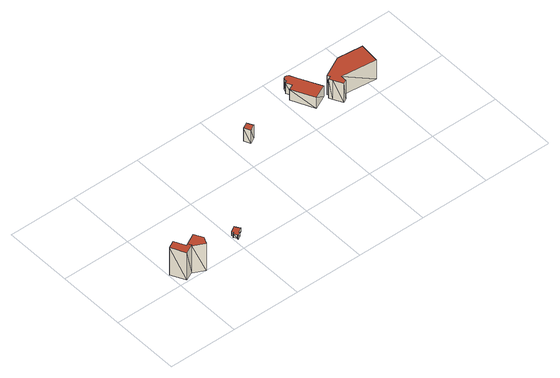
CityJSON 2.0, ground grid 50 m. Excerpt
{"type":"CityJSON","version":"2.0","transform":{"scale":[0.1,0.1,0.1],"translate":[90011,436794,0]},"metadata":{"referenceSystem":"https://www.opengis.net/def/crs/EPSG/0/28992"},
"CityObjects":{
"building1":{"type":"Building","attributes":{"+height_valid":1,"+groundHeight":0,"measuredHeight":23,"+function":"Industry","+org_car_parking_spaces":21,"+total_area":133,"+min_car_parking_spaces":0},"geometry":[{"type":"MultiSurface","lod":"1.2","boundaries":[[[0,1,2,3,4,5]],[[6,7,8,9,10,11]],[[0,7,6]],[[0,1,7]],[[1,8,7]],[[1,2,8]],[[2,9,8]],[[2,3,9]],[[3,10,9]],[[3,4,10]],[[4,11,10]],[[4,5,11]],[[5,6,11]],[[5,0,6]]],"semantics":{"surfaces":[{"type":"GroundSurface"},{"type":"RoofSurface"},{"type":"WallSurface"}],"values":[0,1,2,2,2,2,2,2,2,2,2,2,2,2]}}]},
"building2":{"type":"Building","attributes":{"+height_valid":1,"+groundHeight":0,"measuredHeight":23,"+function":"Industry","+org_car_parking_spaces":9,"+total_area":167,"+min_car_parking_spaces":0},"geometry":[{"type":"MultiSurface","lod":"1.2","boundaries":[[[3,12,13,14,15,4]],[[9,16,17,18,19,10]],[[3,16,9]],[[3,12,16]],[[12,17,16]],[[12,13,17]],[[13,18,17]],[[13,14,18]],[[14,19,18]],[[14,15,19]],[[15,10,19]],[[15,4,10]],[[4,9,10]],[[4,3,9]]],"semantics":{"surfaces":[{"type":"GroundSurface"},{"type":"RoofSurface"},{"type":"WallSurface"}],"values":[0,1,2,2,2,2,2,2,2,2,2,2,2,2]}}]},
"building3":{"type":"Building","attributes":{"+height_valid":1,"+groundHeight":4,"measuredHeight":7,"+function":"Industry","+org_car_parking_spaces":34,"+total_area":23,"+min_car_parking_spaces":0},"geometry":[{"type":"MultiSurface","lod":"1.2","boundaries":[[[20,21,22,23,24,25,26,27,28,29,30]],[[31,32,33,34,35,36,37,38,39,40,41]],[[20,32,31]],[[20,21,32]],[[21,33,32]],[[21,22,33]],[[22,34,33]],[[22,23,34]],[[23,35,34]],[[23,24,35]],[[24,36,35]],[[24,25,36]],[[25,37,36]],[[25,26,37]],[[26,38,37]],[[26,27,38]],[[27,39,38]],[[27,28,39]],[[28,40,39]],[[28,29,40]],[[29,41,40]],[[29,30,41]],[[30,31,41]],[[30,20,31]]],"semantics":{"surfaces":[{"type":"GroundSurface"},{"type":"RoofSurface"},{"type":"WallSurface"}],"values":[0,1,2,2,2,2,2,2,2,2,2,2,2,2,2,2,2,2,2,2,2,2,2,2]}}]},
"building4":{"type":"Building","attributes":{"+height_valid":1,"+groundHeight":0,"measuredHeight":11,"+function":"Industry","+org_car_parking_spaces":15,"+total_area":30,"+min_car_parking_spaces":0},"geometry":[{"type":"MultiSurface","lod":"1.2","boundaries":[[[42,43,44,45]],[[46,47,48,49]],[[42,47,46]],[[42,43,47]],[[43,48,47]],[[43,44,48]],[[44,49,48]],[[44,45,49]],[[45,46,49]],[[45,42,46]]],"semantics":{"surfaces":[{"type":"GroundSurface"},{"type":"RoofSurface"},{"type":"WallSurface"}],"values":[0,1,2,2,2,2,2,2,2,2]}}]},
"building5":{"type":"Building","attributes":{"+height_valid":1,"+groundHeight":0,"measuredHeight":9,"+function":"Industry","+org_car_parking_spaces":26,"+total_area":388,"+min_car_parking_spaces":0},"geometry":[{"type":"MultiSurface","lod":"1.2","boundaries":[[[50,51,52,53,54,55,56,57,58,59,60,61,62]],[[63,64,65,66,67,68,69,70,71,72,73,74,75]],[[50,64,63]],[[50,51,64]],[[51,65,64]],[[51,52,65]],[[52,66,65]],[[52,53,66]],[[53,67,66]],[[53,54,67]],[[54,68,67]],[[54,55,68]],[[55,69,68]],[[55,56,69]],[[56,70,69]],[[56,57,70]],[[57,71,70]],[[57,58,71]],[[58,72,71]],[[58,59,72]],[[59,73,72]],[[59,60,73]],[[60,74,73]],[[60,61,74]],[[61,75,74]],[[61,62,75]],[[62,63,75]],[[62,50,63]]],"semantics":{"surfaces":[{"type":"GroundSurface"},{"type":"RoofSurface"},{"type":"WallSurface"}],"values":[0,1,2,2,2,2,2,2,2,2,2,2,2,2,2,2,2,2,2,2,2,2,2,2,2,2,2,2]}}]},
"building6":{"type":"Building","attributes":{"+height_valid":1,"+groundHeight":0,"measuredHeight":16,"+function":"Industry","+org_car_parking_spaces":13,"+total_area":455,"+min_car_parking_spaces":0},"geometry":[{"type":"MultiSurface","lod":"1.2","boundaries":[[[76,77,78,79,80,81,82,83,84,85,86,87]],[[88,89,90,91,92,93,94,95,96,97,98,99]],[[76,89,88]],[[76,77,89]],[[77,90,89]],[[77,78,90]],[[78,91,90]],[[78,79,91]],[[79,92,91]],[[79,80,92]],[[80,93,92]],[[80,81,93]],[[81,94,93]],[[81,82,94]],[[82,95,94]],[[82,83,95]],[[83,96,95]],[[83,84,96]],[[84,97,96]],[[84,85,97]],[[85,98,97]],[[85,86,98]],[[86,99,98]],[[86,87,99]],[[87,88,99]],[[87,76,88]]],"semantics":{"surfaces":[{"type":"GroundSurface"},{"type":"RoofSurface"},{"type":"WallSurface"}],"values":[0,1,2,2,2,2,2,2,2,2,2,2,2,2,2,2,2,2,2,2,2,2,2,2,2,2]}}]}
},
"vertices":[
[8,119,0],[61,146,0],[101,66,0],[114,73,0],[126,48,0],[62,15,0],[8,119,230],[61,146,230],[101,66,230],[114,73,230],[126,48,230],[62,15,230],
[193,114,0],[226,52,0],[203,2,0],[123,41,0],[193,114,230],[226,52,230],[203,2,230],[123,41,230],
[486,82,40],[485,84,40],[497,92,40],[489,105,40],[530,131,40],[554,92,40],[522,72,40],[525,67,40],[501,51,40],[498,58,40],[500,58,40],[486,82,70],[485,84,70],[497,92,70],[489,105,70],[530,131,70],[554,92,70],[522,72,70],[525,67,70],[501,51,70],[498,58,70],[500,58,70],
[1165,690,0],[1122,669,0],[1100,712,0],[1143,733,0],[1165,690,110],[1122,669,110],[1100,712,110],[1143,733,110],
[1641,852,0],[1721,691,0],[1622,642,0],[1542,802,0],[1581,822,0],[1560,863,0],[1576,871,0],[1573,877,0],[1574,890,0],[1582,900,0],[1593,906,0],[1606,905,0],[1618,899,0],[1641,852,90],[1721,691,90],[1622,642,90],[1542,802,90],[1581,822,90],[1560,863,90],[1576,871,90],[1573,877,90],[1574,890,90],[1582,900,90],[1593,906,90],[1606,905,90],[1618,899,90],
[2077,750,0],[2062,603,0],[1810,630,0],[1806,591,0],[1807,591,0],[1809,588,0],[1782,573,0],[1747,639,0],[1735,663,0],[1758,675,0],[1748,694,0],[1894,769,0],[2077,750,160],[2062,603,160],[1810,630,160],[1806,591,160],[1807,591,160],[1809,588,160],[1782,573,160],[1747,639,160],[1735,663,160],[1758,675,160],[1748,694,160],[1894,769,160]
]}
